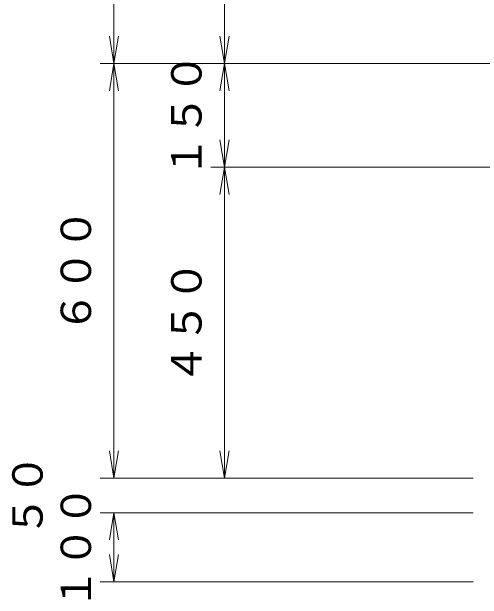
# Model space of a CAD drawing. Units: millimetres at full size, sheet at 1:20. Extents: x 474 to 16274, y 399 to 11399.
# Drawn here: x 5504 to 6185, y 6274 to 7124 of the extents above; entities that cross this region are included whole.
import ezdxf
from ezdxf.enums import TextEntityAlignment as Align

# ---------------------------------------------------------------- set-up
doc = ezdxf.new("R2010")
doc.units = ezdxf.units.MM
doc.header["$LTSCALE"] = 20
doc.layers.add('レイヤ1', color=2, linetype='Continuous', lineweight=13)
doc.styles.add('ＭＳ ゴシック', font='')
doc.styles.get('ＭＳ ゴシック').set_extended_font_data('MS Gothic')

# ---------------------------------------------------------------- blocks, each defined once
blk = doc.blocks.new('open_arrow')
at = {"color": 0, "linetype": 'Continuous', "lineweight": -2}
blk.add_lwpolyline([(7.5, 1.25), (0, 0), (7.5, -1.25)], dxfattribs=at)

msp = doc.modelspace()

# ---------------------------------------------------------------- linework, layer by layer
at = {"layer": 'レイヤ1'}
for p, q in [((5651.62, 7049.17), (5651.62, 9299.17)), ((5811.62, 7049.17), (5811.62, 8679.17)), ((5631.62, 7049.17), (6261.62, 7049.17)), ((5651.62, 6449.17), (5651.62, 7049.17)), ((5811.62, 6899.17), (5811.62, 7049.17)), ((5791.62, 6899.17), (6371.62, 6899.17)), ((5811.62, 6449.17), (5811.62, 6899.17)), ((5631.62, 6449.17), (6171.62, 6449.17)), ((5631.62, 6399.17), (6171.62, 6399.17)), ((5651.62, 6299.17), (5651.62, 6399.17)), ((5631.62, 6299.17), (6171.62, 6299.17))]:
    msp.add_line(p, q, dxfattribs=at)

# ---------------------------------------------------------------- block references
at = {"layer": 'レイヤ1', "xscale": 5.26, "yscale": 5.26}
for p, rotation in [((5651.62, 7049.17), 90), ((5811.62, 7049.17), 90), ((5651.62, 7049.17), 270), ((5811.62, 7049.17), 270), ((5811.62, 6899.17), 90), ((5811.62, 6899.17), 270), ((5651.62, 6449.17), 90), ((5811.62, 6449.17), 90), ((5651.62, 6399.17), 270), ((5651.62, 6299.17), 90)]:
    msp.add_blockref('open_arrow', p, dxfattribs=dict(at, rotation=rotation))

# ---------------------------------------------------------------- texts
at = {"layer": 'レイヤ1', "style": 'ＭＳ ゴシック'}
for s, p in [('１５０', (5791.62, 6884.17)), ('６００', (5631.62, 6659.17)), ('４５０', (5791.62, 6584.17)), ('１００', (5631.62, 6259.17))]:
    msp.add_text(s, height=43.99, rotation=90, dxfattribs=at).set_placement(p, align=Align.BOTTOM_LEFT)
at = {"layer": 'レイヤ1', "color": 7, "style": 'ＭＳ ゴシック'}
msp.add_text('５０', height=43.99, rotation=90, dxfattribs=at).set_placement((5561.62, 6364.17), align=Align.BOTTOM_LEFT)

doc.saveas('drawing.dxf')
